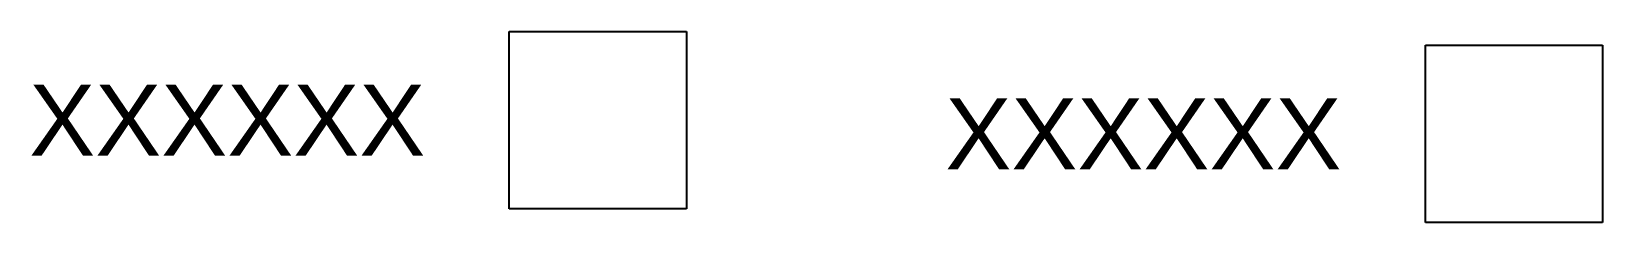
# Model space of a CAD drawing. Header units: metres. Extents: x 294021.2 to 294038.9, y 6261446.6 to 6261448.7.
import ezdxf
from ezdxf.enums import TextEntityAlignment as Align

# ---------------------------------------------------------------- set-up
doc = ezdxf.new("R2010")
doc.units = ezdxf.units.M
doc.linetypes.add('CENTERX2', pattern=[4, 2.5, -0.5, 0.5, -0.5])
doc.layers.get('0').update_dxf_attribs({"color": 6})
doc.styles.get("Standard").update_dxf_attribs({"font": 'arial.ttf'})

# ---------------------------------------------------------------- blocks, each defined once
blk = doc.blocks.new('CB_SUB_NEW')
at = {"linetype": 'CENTERX2'}
blk.add_lwpolyline([(-1, 1), (1, 1), (1, -1), (-1, -1)], close=True, dxfattribs=at)
blk.add_attdef('ASSET_NUMBER', text='', height=0.8, dxfattribs=at).set_placement((-1.948, 0), align=Align.MIDDLE_RIGHT)
blk = doc.blocks.new('A$C6C3F3DB3')
at = {"linetype": 'CENTERX2'}
blk.add_blockref('CB_SUB_NEW', (6.51, 1), dxfattribs=at).add_auto_attribs({'ASSET_NUMBER': 'XXXXXX'})

msp = doc.modelspace()

# ---------------------------------------------------------------- block references
at = {"linetype": 'CENTERX2'}
msp.add_blockref('CB_SUB_NEW', (294027.552, 6261447.746), dxfattribs=at).add_auto_attribs({'ASSET_NUMBER': 'XXXXXX'})
msp.add_blockref('A$C6C3F3DB3', (294031.385, 6261446.592), dxfattribs=at)

doc.saveas('drawing.dxf')
